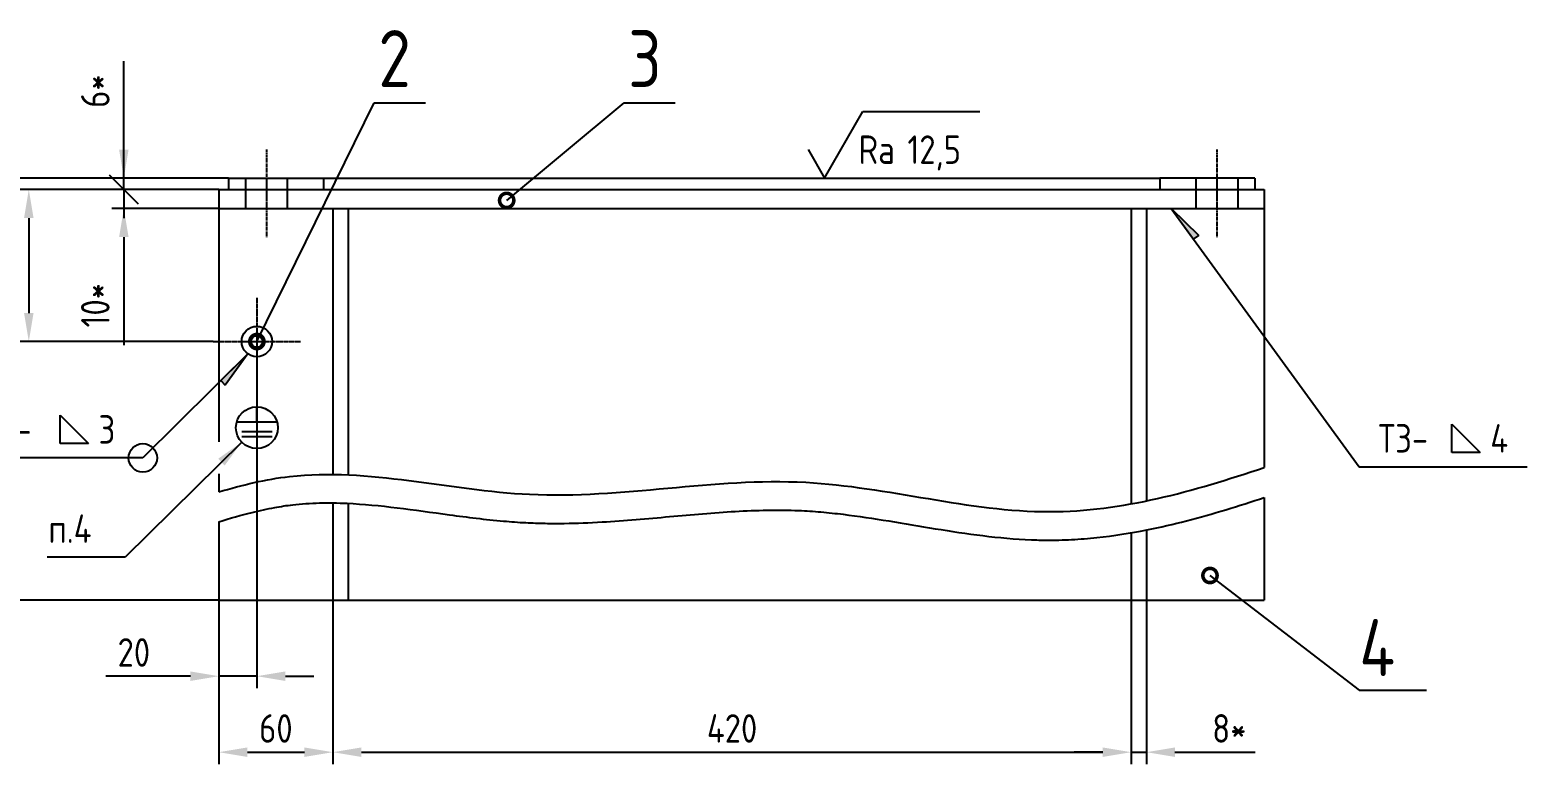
# Model space of a CAD drawing. Header units: millimetres. Extents: x -25976 to -4798, y -663 to 15440.
# Drawn here: x -8746 to -7959, y 6204 to 6590 of the extents above; entities that cross this region are included whole.
import ezdxf

# ---------------------------------------------------------------- set-up
doc = ezdxf.new("R2010")
doc.units = ezdxf.units.MM
doc.header["$LTSCALE"] = 0.25
for name, pattern in [('CENTER', [50.8, 31.75, -6.35, 6.35, -6.35]), ('CENTERX2', [4, 2.5, -0.5, 0.5, -0.5]), ('HIDDEN', [9.525, 6.35, -3.175])]:
    doc.linetypes.add(name, pattern=pattern)
for name, color, linetype in [('Bord', 1, 'Continuous'), ('Cen', 5, 'CENTER'), ('CEN2', 5, 'CENTERX2'), ('Con', 6, 'Continuous'), ('Cont', 6, 'Continuous'), ('Dim', 7, 'Continuous'), ('Hide', 2, 'HIDDEN'), ('Text', 3, 'Continuous')]:
    doc.layers.add(name, color=color, linetype=linetype)
doc.styles.add('Style1', font='romans.shx', dxfattribs={"width": 0.8})
doc.dimstyles.new('Dia_5', dxfattribs={"dimscale": 5, "dimtxt": 3, "dimasz": 3, "dimexe": 1.25, "dimexo": 0, "dimgap": 1, "dimtad": 1, "dimtoh": 1, "dimdec": 3, "dimtxsty": 'Style1', "dimcen": 2.5, "dimclrt": 3, "dimadec": 0, "dimazin": 0, "dimtfac": 1, "dimtdec": 3, "dimtmove": 0, "dimatfit": 2, "dimfxl": 1, "dimarcsym": 0})
doc.dimstyles.new('LIN 5', dxfattribs={"dimscale": 5, "dimtxt": 3, "dimasz": 3, "dimexe": 1.5, "dimexo": 0, "dimgap": 1.5, "dimtad": 1, "dimtoh": 1, "dimdec": 4, "dimrnd": 1, "dimdsep": 46, "dimtxsty": 'Style1', "dimcen": 0, "dimdle": 2, "dimclrd": 256, "dimclrt": 3, "dimadec": 0, "dimazin": 0, "dimtfac": 0.666667, "dimtdec": 4, "dimtmove": 0, "dimatfit": 2, "dimfxl": 1, "dimtvp": 0.833333, "dimtolj": 1, "dimtzin": 0, "dimarcsym": 0})
doc.dimstyles.new('Lin_5', dxfattribs={"dimscale": 5, "dimtxt": 3, "dimasz": 3, "dimexe": 1.25, "dimexo": 0, "dimgap": 1.5, "dimtad": 1, "dimdec": 1, "dimtxsty": 'Style1', "dimcen": 2.5, "dimclrt": 3, "dimadec": 0, "dimazin": 0, "dimtfac": 1, "dimtdec": 1, "dimtmove": 0, "dimatfit": 0, "dimfxl": 1, "dimarcsym": 0})
doc.dimstyles.new('Poz_5', dxfattribs={"dimscale": 5, "dimtxt": 6, "dimasz": 3, "dimexe": 1.25, "dimexo": 0, "dimgap": 1.5, "dimtad": 2, "dimtoh": 1, "dimtxsty": 'Style1', "dimblk": 'DOTSMALL', "dimcen": 2.5, "dimclrt": 6, "dimadec": 0, "dimazin": 0, "dimtfac": 1, "dimtmove": 0, "dimatfit": 3, "dimldrblk": 'DOTSMALL', "dimfxl": 1, "dimarcsym": 0})
doc.dimstyles.new('Svarka5', dxfattribs={"dimscale": 5, "dimtxt": 3, "dimasz": 4, "dimexe": 1.25, "dimexo": 0, "dimgap": 1.5, "dimtad": 1, "dimtoh": 1, "dimtxsty": 'Standard', "dimblk": 'Arrow', "dimcen": 2.5, "dimclrt": 3, "dimadec": 0, "dimazin": 0, "dimtfac": 1, "dimtmove": 0, "dimatfit": 3, "dimldrblk": 'Arrow', "dimfxl": 1, "dimarcsym": 0})
doc.dimstyles.new('Svarka_5', dxfattribs={"dimscale": 5, "dimtxt": 3, "dimasz": 4, "dimexe": 1.25, "dimexo": 0, "dimgap": 1, "dimtad": 1, "dimtoh": 1, "dimdec": 0, "dimtxsty": 'Style1', "dimblk": 'Arrow', "dimcen": 2.5, "dimclrt": 3, "dimadec": 0, "dimazin": 0, "dimtfac": 1, "dimtdec": 0, "dimtmove": 0, "dimatfit": 3, "dimldrblk": 'Arrow', "dimfxl": 1, "dimarcsym": 0})

# ---------------------------------------------------------------- blocks, each defined once
blk = doc.blocks.new('*D274')
at = {"layer": 'Dim', "color": 0, "linetype": 'ByBlock', "lineweight": -2, "transparency": 16777216}
for p, q in [((-8647.09, 6290.01), (-8647.09, 6203.76)), ((-8587.09, 6290.01), (-8587.09, 6203.76)), ((-8632.09, 6210.01), (-8602.09, 6210.01))]:
    blk.add_line(p, q, dxfattribs=at)
at = {"layer": 'Dim', "color": 0, "transparency": 16777216}
for points in [[(-8632.09, 6212.51), (-8632.09, 6207.51), (-8647.09, 6210.01)], [(-8602.09, 6212.51), (-8602.09, 6207.51), (-8587.09, 6210.01)]]:
    blk.add_solid(points, dxfattribs=at)
at = {"layer": 'Dim', "color": 3, "transparency": 16777216, "insert": (-8617.09, 6222.51), "char_height": 15, "attachment_point": 5, "style": 'Style1'}
blk.add_mtext('60', dxfattribs=at)
blk = doc.blocks.new('*D275')
at = {"layer": 'Dim', "color": 0, "linetype": 'ByBlock', "lineweight": -2, "transparency": 16777216}
for p, q in [((-8587.09, 6290.01), (-8587.09, 6203.76)), ((-8167.09, 6290.01), (-8167.09, 6203.76)), ((-8572.09, 6210.01), (-8182.09, 6210.01))]:
    blk.add_line(p, q, dxfattribs=at)
at = {"layer": 'Dim', "color": 0, "transparency": 16777216}
for points in [[(-8572.09, 6212.51), (-8572.09, 6207.51), (-8587.09, 6210.01)], [(-8182.09, 6212.51), (-8182.09, 6207.51), (-8167.09, 6210.01)]]:
    blk.add_solid(points, dxfattribs=at)
at = {"layer": 'Dim', "color": 3, "transparency": 16777216, "insert": (-8377.09, 6222.51), "char_height": 15, "attachment_point": 5, "style": 'Style1'}
blk.add_mtext('420', dxfattribs=at)
blk = doc.blocks.new('*D276')
at = {"layer": 'Dim', "color": 0, "linetype": 'ByBlock', "lineweight": -2, "transparency": 16777216}
for p, q in [((-8167.09, 6290.01), (-8167.09, 6203.76)), ((-8159.09, 6290.01), (-8159.09, 6203.76)), ((-8182.09, 6210.01), (-8197.09, 6210.01)), ((-8167.09, 6210.01), (-8159.09, 6210.01)), ((-8144.09, 6210.01), (-8101.95, 6210.01))]:
    blk.add_line(p, q, dxfattribs=at)
at = {"layer": 'Dim', "color": 0, "transparency": 16777216}
for points in [[(-8182.09, 6212.51), (-8182.09, 6207.51), (-8167.09, 6210.01)], [(-8144.09, 6212.51), (-8144.09, 6207.51), (-8159.09, 6210.01)]]:
    blk.add_solid(points, dxfattribs=at)
at = {"layer": 'Dim', "color": 3, "transparency": 16777216, "insert": (-8115.52, 6222.51), "char_height": 15, "attachment_point": 5, "style": 'Style1'}
blk.add_mtext('8*', dxfattribs=at)
blk = doc.blocks.new('*D277')
at = {"layer": 'Dim', "color": 0, "linetype": 'ByBlock', "lineweight": -2, "transparency": 16777216}
for p, q in [((-8627.09, 6423.14), (-8627.09, 6243.76)), ((-8647.09, 6290.01), (-8647.09, 6243.76)), ((-8662.09, 6250.01), (-8706.52, 6250.01)), ((-8627.09, 6250.01), (-8647.09, 6250.01)), ((-8612.09, 6250.01), (-8597.09, 6250.01))]:
    blk.add_line(p, q, dxfattribs=at)
at = {"layer": 'Dim', "color": 0, "transparency": 16777216}
for points in [[(-8662.09, 6252.51), (-8662.09, 6247.51), (-8647.09, 6250.01)], [(-8612.09, 6252.51), (-8612.09, 6247.51), (-8627.09, 6250.01)]]:
    blk.add_solid(points, dxfattribs=at)
at = {"layer": 'Dim', "color": 3, "transparency": 16777216, "insert": (-8691.81, 6262.51), "char_height": 15, "attachment_point": 5, "style": 'Style1'}
blk.add_mtext('20', dxfattribs=at)
blk = doc.blocks.new('_Oblique')
at = {"color": 0, "linetype": 'ByBlock', "lineweight": -2}
blk.add_line((-0.5, -0.5), (0.5, 0.5), dxfattribs=at)
blk = doc.blocks.new('*D278')
at = {"layer": 'Dim', "color": 0, "lineweight": -2, "transparency": 16777216}
for p, q in [((-8697.09, 6506.14), (-8697.09, 6536.14)), ((-8647.09, 6506.14), (-8703.34, 6506.14)), ((-8697.09, 6506.14), (-8697.09, 6496.14)), ((-8647.09, 6496.14), (-8703.34, 6496.14)), ((-8697.09, 6481.14), (-8697.09, 6424.28))]:
    blk.add_line(p, q, dxfattribs=at)
at = {"layer": 'Dim', "color": 0, "transparency": 16777216}
blk.add_solid([(-8699.59, 6481.14), (-8694.59, 6481.14), (-8697.09, 6496.14)], dxfattribs=at)
at = {"layer": 'Dim', "color": 0, "lineweight": -2, "transparency": 16777216, "xscale": 15, "yscale": 15, "zscale": 15, "rotation": 270}
blk.add_blockref('_Oblique', (-8697.09, 6506.14), dxfattribs=at)
at = {"layer": 'Dim', "color": 3, "transparency": 16777216, "insert": (-8712.09, 6445.21), "char_height": 15, "attachment_point": 5, "rotation": 90, "style": 'Style1'}
blk.add_mtext('10*', dxfattribs=at)
blk = doc.blocks.new('*D279')
at = {"layer": 'Dim', "color": 0, "lineweight": -2, "transparency": 16777216}
for p, q in [((-8697.09, 6527.14), (-8697.09, 6573.71)), ((-8642.09, 6512.14), (-8703.34, 6512.14)), ((-8647.09, 6506.14), (-8703.34, 6506.14)), ((-8697.09, 6506.14), (-8697.09, 6512.14)), ((-8697.09, 6506.14), (-8697.09, 6491.14))]:
    blk.add_line(p, q, dxfattribs=at)
at = {"layer": 'Dim', "color": 0, "transparency": 16777216}
blk.add_solid([(-8699.59, 6527.14), (-8694.59, 6527.14), (-8697.09, 6512.14)], dxfattribs=at)
at = {"layer": 'Dim', "color": 0, "lineweight": -2, "transparency": 16777216, "xscale": 15, "yscale": 15, "zscale": 15, "rotation": 90}
blk.add_blockref('_Oblique', (-8697.09, 6506.14), dxfattribs=at)
at = {"layer": 'Dim', "color": 3, "transparency": 16777216, "insert": (-8712.09, 6557.92), "char_height": 15, "attachment_point": 5, "rotation": 90, "style": 'Style1'}
blk.add_mtext('6*', dxfattribs=at)
blk = doc.blocks.new('*D280')
at = {"layer": 'Dim', "color": 0, "lineweight": -2, "transparency": 16777216}
for p, q in [((-8642.09, 6512.14), (-8803.34, 6512.14)), ((-8797.09, 6305.01), (-8797.09, 6497.14)), ((-8647.09, 6290.01), (-8803.34, 6290.01))]:
    blk.add_line(p, q, dxfattribs=at)
at = {"layer": 'Dim', "color": 0, "transparency": 16777216}
for points in [[(-8799.59, 6497.14), (-8794.59, 6497.14), (-8797.09, 6512.14)], [(-8799.59, 6305.01), (-8794.59, 6305.01), (-8797.09, 6290.01)]]:
    blk.add_solid(points, dxfattribs=at)
at = {"layer": 'Dim', "color": 3, "transparency": 16777216, "insert": (-8812.09, 6401.07), "char_height": 15, "attachment_point": 5, "rotation": 90, "style": 'Style1'}
blk.add_mtext('490', dxfattribs=at)
blk = doc.blocks.new('*D281')
at = {"layer": 'Dim', "color": 0, "linetype": 'ByBlock', "lineweight": -2, "transparency": 16777216}
for p, q in [((-8647.09, 6506.14), (-8753.34, 6506.14)), ((-8747.09, 6491.14), (-8747.09, 6441.14)), ((-8650.09, 6426.14), (-8753.34, 6426.14))]:
    blk.add_line(p, q, dxfattribs=at)
at = {"layer": 'Dim', "color": 0, "transparency": 16777216}
for points in [[(-8749.59, 6491.14), (-8744.59, 6491.14), (-8747.09, 6506.14)], [(-8749.59, 6441.14), (-8744.59, 6441.14), (-8747.09, 6426.14)]]:
    blk.add_solid(points, dxfattribs=at)
at = {"layer": 'Dim', "color": 3, "transparency": 16777216, "insert": (-8759.59, 6466.14), "char_height": 15, "attachment_point": 5, "rotation": 90, "style": 'Style1'}
blk.add_mtext('80', dxfattribs=at)
blk = doc.blocks.new('Arrow')
blk.add_hatch(color=256).paths.add_polyline_path([(0, 0), (-1, 0), (-1, -0.167)])
blk.add_line((-1, 0), (-1, -0.167))
at = {"color": 0, "linetype": 'ByBlock', "lineweight": -2}
for q in [(-1, 0), (-1, -0.167)]:
    blk.add_line((0, 0), q, dxfattribs=at)
blk = doc.blocks.new('svarka02')
at = {"layer": 'Text'}
for p, q in [((9.73, 1.5), (9.73, 4.5)), ((9.73, 4.5), (12.73, 1.5)), ((12.73, 1.5), (9.73, 1.5))]:
    blk.add_line(p, q, dxfattribs=at)
at = {"layer": 'Text', "style": 'Style1', "width": 0.8}
for tag, p in [('Т1-', (2, 1.5)), ('6', (13.78, 1.5))]:
    blk.add_attdef(tag, p, '', height=3, dxfattribs=at)
blk = doc.blocks.new('svarka04')
at = {"layer": 'Text'}
blk.add_circle((0, 0), 1.5, dxfattribs=at)
blk = doc.blocks.new('_DotSmall')
at = {"color": 0, "linetype": 'ByBlock', "const_width": 0.5}
blk.add_lwpolyline([(-0.0625, 0, 1), (0.0625, 0, 1)], format="xyb", close=True, dxfattribs=at)
blk = doc.blocks.new('sherISO_01')
at = {"layer": 'Text'}
blk.add_line((4.04, 7), (16.36, 7), dxfattribs=at)
blk.add_lwpolyline([(-1.73, 3), (0, 0), (4.04, 7)], dxfattribs=at)
at = {"layer": 'Text', "style": 'Style1', "width": 0.8}
blk.add_text('Ra', height=3, dxfattribs=at).set_placement((3.58, 1.5))
blk.add_attdef('12,5', (8.73, 1.5), '', height=3, dxfattribs=at)

msp = doc.modelspace()

# ---------------------------------------------------------------- linework, layer by layer
at = {"layer": 'Bord'}
msp.add_line((-8592.09387, 6512.13904), (-8152.09695, 6512.13904), dxfattribs=at)
msp.add_circle((-8627.09387, 6380.79972), 11, dxfattribs=at)
for points, knots in [([(-8647.09387, 6346.98814), (-8634.75751, 6350.6566), (-8581.48275, 6363.63647), (-8477.01741, 6333.7017), (-8343.71817, 6364.55755), (-8213.89927, 6324.78199), (-8134.50573, 6347.26308), (-8097.09387, 6359.87516)], [27.369477825, 27.369477825, 27.369477825, 27.369477825, 65.731156971, 192.354382565, 337.718159386, 467.030609683, 582.779916044, 582.779916044, 582.779916044, 582.779916044]), ([(-8647.09387, 6331.3126), (-8641.19534, 6333.13617), (-8635.37022, 6334.80601), (-8625.6171, 6337.21067), (-8621.65171, 6338.07584), (-8614.54206, 6339.36892), (-8611.38583, 6339.84888), (-8603.62382, 6340.75942), (-8598.93457, 6341.06984), (-8589.41151, 6341.30469), (-8584.5799, 6341.22874), (-8571.07587, 6340.59949), (-8562.2626, 6339.72667), (-8544.27482, 6337.53514), (-8535.10145, 6336.21693), (-8516.438, 6333.69151), (-8506.94748, 6332.48417), (-8493.43105, 6331.29509), (-8489.53032, 6331.01249), (-8483.91195, 6330.72175), (-8482.2148, 6330.64939), (-8478.83192, 6330.53479), (-8477.14378, 6330.49228), (-8472.08934, 6330.40579), (-8468.73307, 6330.40281), (-8458.70475, 6330.53117), (-8452.07328, 6330.79962), (-8433.47132, 6331.87995), (-8421.6256, 6332.95587), (-8398.2763, 6335.06629), (-8386.77271, 6336.10075), (-8364.10455, 6337.39482), (-8352.94214, 6337.65451), (-8340.00982, 6337.11194), (-8338.08757, 6337.00851), (-8334.22379, 6336.75553), (-8332.28534, 6336.60659), (-8326.45056, 6336.09902), (-8322.53482, 6335.67956), (-8310.71315, 6334.23228), (-8302.73305, 6333.01481), (-8286.59222, 6330.38411), (-8278.43171, 6328.97098), (-8261.93752, 6326.28117), (-8253.60364, 6325.00437), (-8236.75877, 6322.94207), (-8228.24701, 6322.1564), (-8217.0758, 6321.70379), (-8214.49775, 6321.6388), (-8209.67147, 6321.60057), (-8207.42611, 6321.61702), (-8202.95169, 6321.71696), (-8200.71924, 6321.80015), (-8194.03653, 6322.14412), (-8189.60093, 6322.49932), (-8176.35378, 6323.90103), (-8167.60228, 6325.2833), (-8144.86814, 6329.79626), (-8131.00807, 6333.47784), (-8110.53275, 6339.66908), (-8103.79566, 6341.83096), (-8097.09387, 6344.05693)], [22.774018727, 22.774018727, 22.774018727, 22.774018727, 41.736025146, 41.736025146, 54.92461387, 54.92461387, 65.590782423, 65.590782423, 81.330350645, 81.330350645, 97.069918867, 97.069918867, 124.71303771, 124.71303771, 152.356156553, 152.356156553, 179.999275395, 179.999275395, 191.115295541, 191.115295541, 195.913805502, 195.913805502, 200.712315463, 200.712315463, 210.309335385, 210.309335385, 229.503375229, 229.503375229, 264.588627398, 264.588627398, 299.673879567, 299.673879567, 334.759131735, 334.759131735, 340.912426519, 340.912426519, 347.065721303, 347.065721303, 359.372310871, 359.372310871, 383.985490007, 383.985490007, 408.598669143, 408.598669143, 433.211848279, 433.211848279, 457.825027415, 457.825027415, 465.179804884, 465.179804884, 471.552811788, 471.552811788, 477.925818691, 477.925818691, 490.671832498, 490.671832498, 516.163860112, 516.163860112, 557.471745754, 557.471745754, 577.903956214, 577.903956214, 577.903956214, 577.903956214])]:
    msp.add_open_spline(points, degree=3, knots=knots, dxfattribs=at)
at = {"layer": 'Cen', "ltscale": 0.2}
for p, q in [((-8622.09387, 6527.13904), (-8622.09387, 6481.13904)), ((-8122.09387, 6527.13904), (-8122.09387, 6481.13904))]:
    msp.add_line(p, q, dxfattribs=at)
at = {"layer": 'Cen'}
for p, q in [((-8622.09387, 6512.13904), (-8622.09387, 6496.13904)), ((-8122.09387, 6512.13904), (-8122.09387, 6496.13904))]:
    msp.add_line(p, q, dxfattribs=at)
at = {"layer": 'CEN2'}
for p, q in [((-8627.09387, 6449.13904), (-8627.09387, 6403.13904)), ((-8650.09387, 6426.13904), (-8604.09387, 6426.13904))]:
    msp.add_line(p, q, dxfattribs=at)
at = {"layer": 'Con'}
for p, q in [((-8647.09387, 6506.13904), (-8647.09387, 6373.40225)), ((-8647.09387, 6506.13904), (-8097.09387, 6506.13904)), ((-8642.09387, 6512.13904), (-8592.09387, 6512.13904)), ((-8642.09387, 6512.13904), (-8642.09387, 6506.13904)), ((-8592.09387, 6512.13904), (-8592.09387, 6506.13904)), ((-8102.09387, 6512.13904), (-8152.09695, 6512.13904)), ((-8152.09695, 6512.13904), (-8152.09695, 6506.13904)), ((-8102.09387, 6512.13904), (-8102.09387, 6506.13904)), ((-8097.09387, 6506.13904), (-8097.09387, 6496.13904)), ((-8647.09387, 6496.13904), (-8097.09387, 6496.13904)), ((-8587.09387, 6496.13904), (-8587.09387, 6356.22628)), ((-8579.09387, 6496.13904), (-8579.09387, 6355.98936)), ((-8167.09387, 6496.13904), (-8167.09387, 6340.72309)), ((-8159.09387, 6496.13904), (-8159.09387, 6342.27736)), ((-8097.09387, 6496.13904), (-8097.09387, 6359.87516)), ((-8627.09387, 6383.79972), (-8627.09387, 6391.79972)), ((-8637.67688, 6383.79972), (-8616.51087, 6383.79972)), ((-8635.09387, 6378.79972), (-8619.09387, 6378.79972)), ((-8635.09387, 6376.17426), (-8619.09387, 6376.17426)), ((-8647.09387, 6356.5744), (-8647.09387, 6346.98814)), ((-8587.09387, 6341.22504), (-8587.09387, 6290.00685)), ((-8579.09387, 6340.9724), (-8579.09387, 6290.00685)), ((-8097.09387, 6344.05693), (-8097.09387, 6290.00685)), ((-8647.09387, 6331.3126), (-8647.09387, 6290.00685)), ((-8167.09387, 6325.49185), (-8167.09387, 6290.00685)), ((-8159.09387, 6326.97235), (-8159.09387, 6290.00685)), ((-8647.09387, 6290.00685), (-8097.09387, 6290.00685))]:
    msp.add_line(p, q, dxfattribs=at)
at = {"layer": 'Cont', "ltscale": 0.155}
for radius in [8, 3]:
    msp.add_circle((-8627.09387, 6426.13904), radius, dxfattribs=at)
at = {"layer": 'Hide', "ltscale": 0.2}
for p, q in [((-8633.09387, 6512.13904), (-8633.09387, 6496.13904)), ((-8611.09387, 6512.13904), (-8611.09387, 6496.13904)), ((-8133.09387, 6512.13904), (-8133.09387, 6496.13904)), ((-8111.09387, 6512.13904), (-8111.09387, 6496.13904))]:
    msp.add_line(p, q, dxfattribs=at)

# ---------------------------------------------------------------- block references
at = {"layer": 'Bord', "xscale": 5, "yscale": 5, "zscale": 5}
msp.add_blockref('sherISO_01', (-8328.48215, 6512.13904), dxfattribs=at).add_auto_attribs({'12,5': '12,5'})
at = {"layer": 'Dim', "xscale": 5, "yscale": 5}
for p, zscale, values in [((-8779.2881, 6364.88715), 4, {'6': '3', 'Т1-': 'Т1-'}), ((-8047.09387, 6360.17177), 5, {'6': '4', 'Т1-': 'Т3-'})]:
    msp.add_blockref('svarka02', p, dxfattribs=dict(at, zscale=zscale)).add_auto_attribs(values)
at = {"layer": 'Dim', "xscale": 5, "yscale": 5, "zscale": 4}
msp.add_blockref('svarka04', (-8687.09387, 6364.88715), dxfattribs=at)

# ---------------------------------------------------------------- texts
at = {"layer": 'Con', "style": 'Style1', "width": 0.8}
for s, p in [('2', (-8563.18412, 6560.03993)), ('3', (-8431.76481, 6560.03993)), ('4', (-8047.09387, 6250.06903))]:
    msp.add_text(s, height=30, dxfattribs=at).set_placement(p)
at = {"layer": 'Text', "style": 'Style1', "width": 0.8}
msp.add_text('п.4', height=15, dxfattribs=at).set_placement((-8736.81912, 6320.15205))

# ---------------------------------------------------------------- dimensions: what is measured, and where the dimension line sits
at = {"layer": 'Dim'}
dim = msp.add_linear_dim(base=(-8697.09387, 6512.13904), p1=(-8647.09387, 6506.13904), p2=(-8642.09387, 6512.13904), angle=90, text='<>*', dimstyle='Lin_5', override={"dimblk1": 'Oblique', "dimsah": 1}, dxfattribs=at)
dim.commit()
dim.dimension.update_dxf_attribs({"geometry": '*D279', "text_midpoint": (-8712.09387, 6557.92476)})
dim = msp.add_linear_dim(base=(-8697.09387, 6506.13904), p1=(-8647.09387, 6496.13904), p2=(-8647.09387, 6506.13904), angle=90, text='<>*', dimstyle='Lin_5', override={"dimblk2": 'Oblique', "dimsah": 1}, dxfattribs=at)
dim.commit()
dim.dimension.update_dxf_attribs({"geometry": '*D278', "text_midpoint": (-8697.09387, 6445.21047), "dimtype": 160})
dim = msp.add_linear_dim(base=(-8797.09387, 6512.13904), p1=(-8647.09387, 6290.00685), p2=(-8642.09387, 6512.13904), angle=90, text='490', dimstyle='Lin_5', dxfattribs=at)
dim.commit()
dim.dimension.update_dxf_attribs({"geometry": '*D280', "text_midpoint": (-8812.09387, 6401.07295)})
dim = msp.add_linear_dim(base=(-8747.09387, 6426.13904), p1=(-8647.09387, 6506.13904), p2=(-8650.09387, 6426.13904), angle=90, dimstyle='Dia_5', override={"dimarcsym": 1}, dxfattribs=at)
dim.commit()
dim.dimension.update_dxf_attribs({"geometry": '*D281', "text_midpoint": (-8759.59387, 6466.13904)})
dim = msp.add_linear_dim(base=(-8627.09387, 6250.00685), p1=(-8647.09387, 6290.00685), p2=(-8627.09387, 6423.13904), dimstyle='Dia_5', override={"dimarcsym": 1}, dxfattribs=at)
dim.commit()
dim.dimension.update_dxf_attribs({"geometry": '*D277', "text_midpoint": (-8691.80816, 6250.00685), "dimtype": 160})
for base, p1, p2, picture, middle in [((-8587.09387, 6210.00685), (-8647.09387, 6290.00685), (-8587.09387, 6290.00685), '*D274', (-8617.09387, 6222.50685)), ((-8167.09387, 6210.00685), (-8587.09387, 6290.00685), (-8167.09387, 6290.00685), '*D275', (-8377.09387, 6222.50685))]:
    dim = msp.add_linear_dim(base=base, p1=p1, p2=p2, dimstyle='Dia_5', override={"dimarcsym": 1}, dxfattribs=at)
    dim.commit()
    dim.dimension.update_dxf_attribs({"geometry": picture, "text_midpoint": middle})
dim = msp.add_linear_dim(base=(-8159.09387, 6210.00685), p1=(-8167.09387, 6290.00685), p2=(-8159.09387, 6290.00685), text='<>*', dimstyle='Dia_5', override={"dimarcsym": 1}, dxfattribs=at)
dim.commit()
dim.dimension.update_dxf_attribs({"geometry": '*D276', "text_midpoint": (-8115.52245, 6222.50685)})

# ---------------------------------------------------------------- leaders
at = {"layer": 'Bord'}
for points in [[(-8627.09387, 6426.13904), (-8565.31098, 6551.77049), (-8538.45536, 6551.77049)], [(-8495.67456, 6500.40787), (-8433.89167, 6551.77049), (-8407.03605, 6551.77049)]]:
    msp.add_leader(points, dimstyle='Poz_5', dxfattribs=at)
at = {"layer": 'Bord', "annotation_type": 0, "has_hookline": 1, "hookline_direction": 0}
msp.add_leader([(-8125.66795, 6303.00757), (-8047.09387, 6242.56903), (-8020.23825, 6242.56903)], dimstyle='Poz_5', dxfattribs=at)
at = {"layer": 'Dim'}
for points, dimstyle in [([(-8146.074, 6496.13904), (-8047.09387, 6360.17177), (-7958.85272, 6360.17177)], 'Svarka5'), ([(-8631.8598, 6419.71363), (-8687.09387, 6364.88715), (-8767.09387, 6364.88715)], 'Svarka_5'), ([(-8635.05432, 6373.20819), (-8696.45057, 6312.66729), (-8737.38092, 6312.66729)], 'LIN 5')]:
    msp.add_leader(points, dimstyle=dimstyle, dxfattribs=at)

doc.saveas('drawing.dxf')
